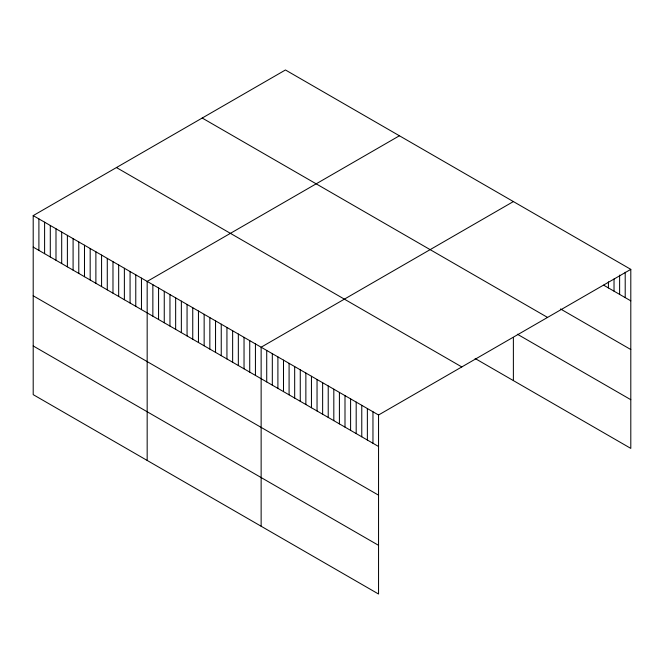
<?xml version="1.0" encoding="UTF-8"?>
<svg xmlns="http://www.w3.org/2000/svg" width="664" height="664" viewBox="0 0 664 664"><rect width="100%" height="100%" fill="white"/><g stroke="black" fill="none" stroke-linecap="round" stroke-linejoin="round"><path stroke-width="1" d="M33.2 215.609L378.546 415L378.546 594.023L33.2 394.64L33.2 215.609L285.454 69.977L630.8 269.36L630.8 448.391L475.125 358.51M399.413 135.771L147.167 281.411L147.167 460.434M513.38 201.574L261.135 347.206L261.135 526.228M378.546 415L630.8 269.36M603.642 285.171L630.8 300.85M560.507 308.959L630.8 349.538M202.205 118.034L547.559 317.425M517.372 334.216L630.8 399.703M116.441 167.552L461.795 366.935M33.2 247.099L378.546 446.49M33.2 295.787L378.546 495.178M33.2 345.952L378.546 545.335M625.206 272.232L625.206 297.621M619.62 275.095L619.62 294.393M614.026 278.98L614.026 291.164M608.431 281.843L608.431 287.935M513.38 337.993L513.38 380.596M372.961 411.771L372.961 443.261M367.366 408.543L367.366 440.033M361.772 405.314L361.772 436.804M356.186 402.085L356.186 433.575M350.592 398.856L350.592 430.347M344.998 395.628L344.998 427.118M339.412 392.399L339.412 423.889M333.818 389.17L333.818 420.661M328.224 385.942L328.224 417.432M322.638 382.713L322.638 414.203M317.043 379.493L317.043 410.974M311.449 376.264L311.449 407.746M305.863 373.035L305.863 404.525M300.269 369.806L300.269 401.297M294.675 366.578L294.675 398.068M289.089 363.349L289.089 394.839M283.495 360.12L283.495 391.611M277.901 356.892L277.901 388.382M272.315 353.663L272.315 385.153M266.721 350.434L266.721 381.924M255.432 343.919L255.432 375.409M249.73 340.624L249.73 372.114M244.037 337.337L244.037 368.827M238.334 334.05L238.334 365.54M232.641 330.755L232.641 362.245M226.939 327.468L226.939 358.958M221.245 324.181L221.245 355.663M215.543 320.886L215.543 352.376M209.849 317.599L209.849 349.09M204.147 314.304L204.147 345.795M198.453 311.018L198.453 342.508M192.751 307.731L192.751 339.221M187.057 304.436L187.057 335.926M181.355 301.149L181.355 332.639M175.653 297.862L175.653 329.352M169.959 294.567L169.959 326.057M164.257 291.28L164.257 322.77M158.563 287.993L158.563 319.475M152.861 284.698L152.861 316.188M141.465 278.116L141.465 309.607M135.771 274.83L135.771 306.32M130.069 271.543L130.069 303.033M124.375 268.248L124.375 299.738M118.673 264.961L118.673 296.451M112.98 261.674L112.98 293.156M107.277 258.379L107.277 289.869M101.575 255.092L101.575 286.582M95.882 251.797L95.882 283.287M90.18 248.51L90.18 280M84.486 245.223L84.486 276.714M78.784 241.928L78.784 273.419M73.09 238.642L73.09 270.132M67.388 235.355L67.388 266.845M61.694 232.06L61.694 263.55M55.992 228.773L55.992 260.263M50.298 225.486L50.298 256.968M44.596 222.191L44.596 253.681M38.902 218.904L38.902 250.394"/></g></svg>
